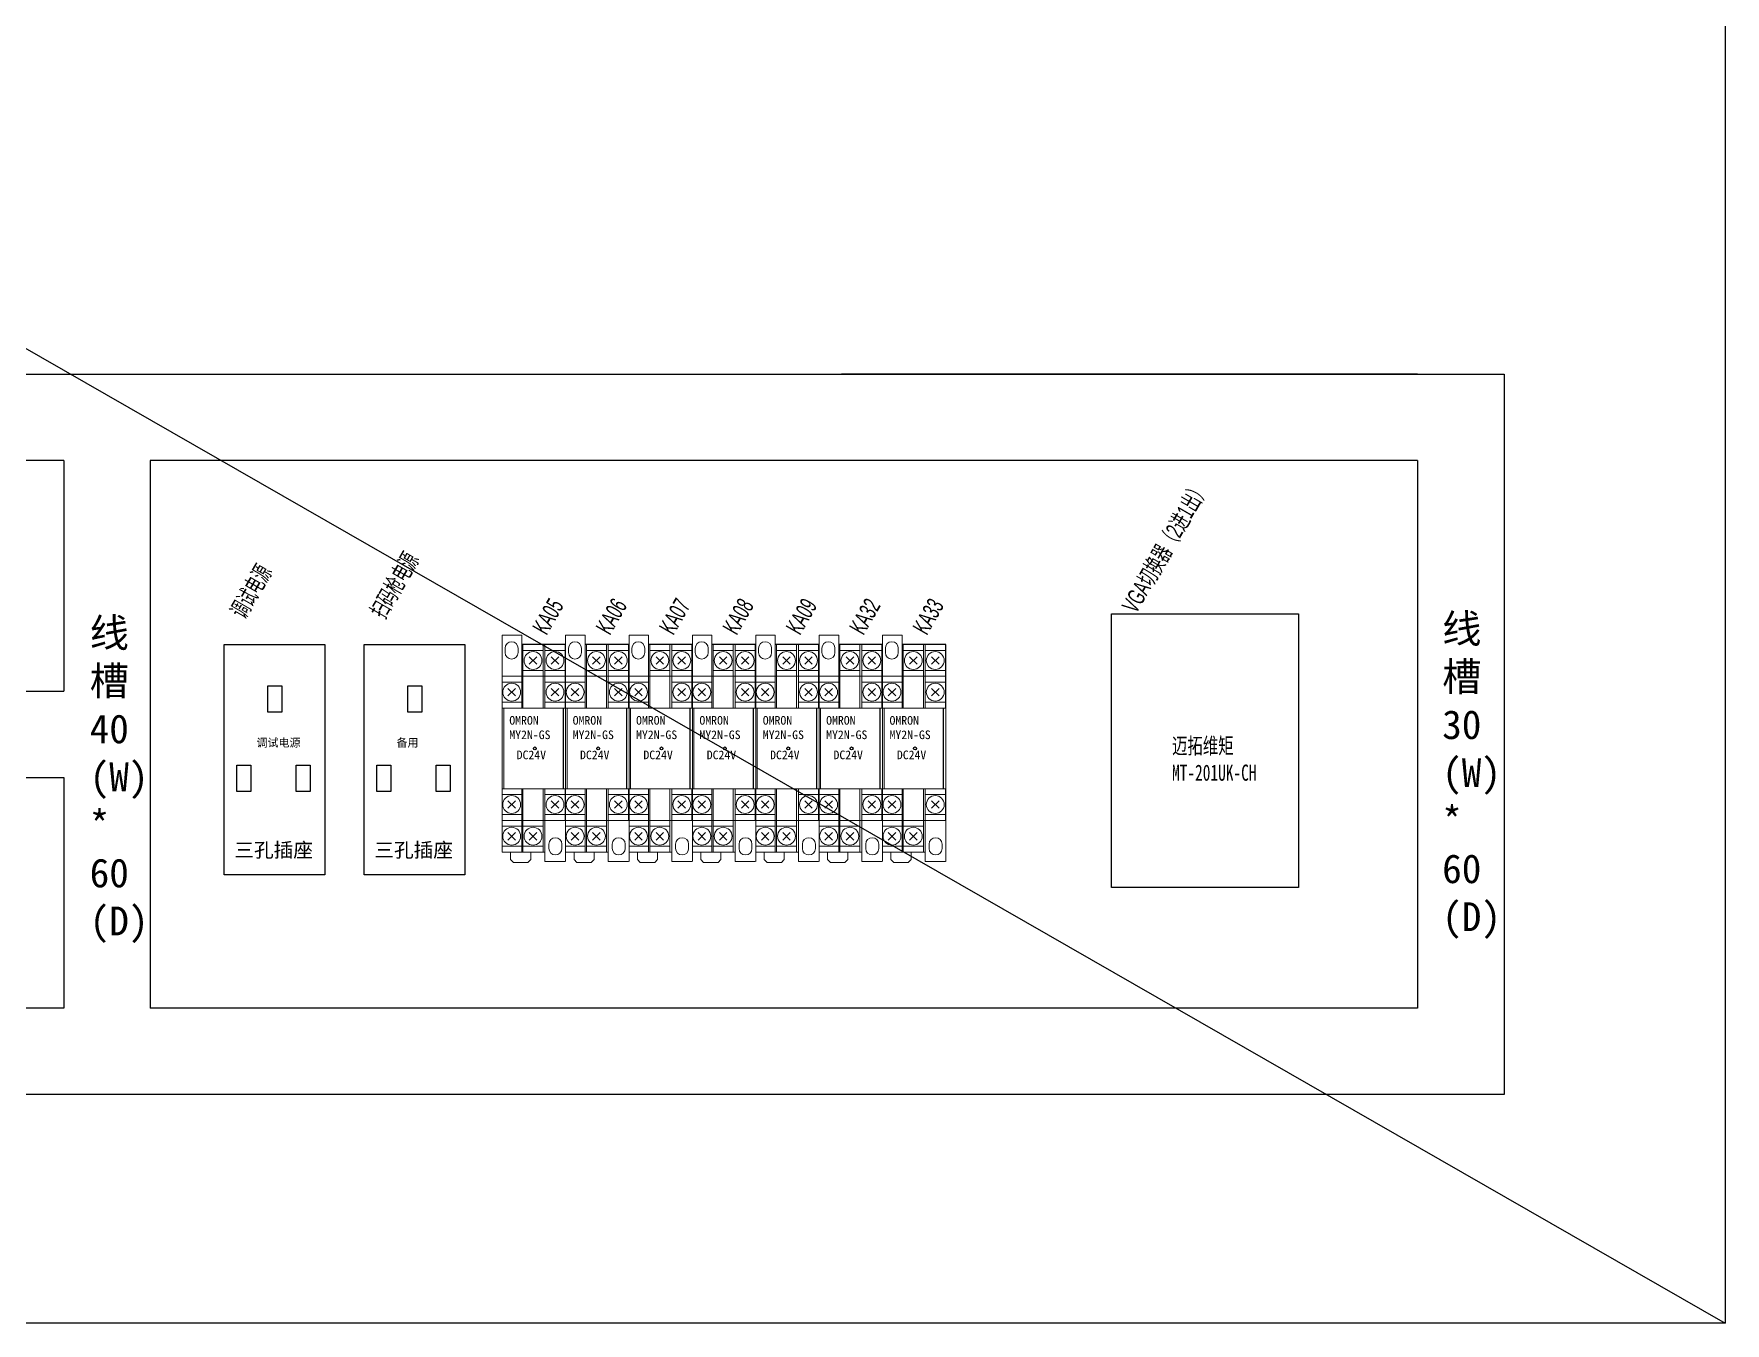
# Model space of a CAD drawing. Header units: millimetres. Extents: x 336 to 12810, y -1577 to 4105.
# Drawn here: x 7318 to 7906, y 3097 to 3545 of the extents above; entities that cross this region are included whole.
import ezdxf

# ---------------------------------------------------------------- set-up
doc = ezdxf.new("R2010")
doc.units = ezdxf.units.MM
doc.layers.add('MISC', color=2, linetype='Continuous')
doc.layers.add('Outline', color=7, linetype='Continuous')
doc.layers.add('Z_OM_OUTLINE', color=7, linetype='Continuous', lineweight=30)
doc.styles.get("Standard").update_dxf_attribs({"font": ''})
doc.styles.add('宋', font='', dxfattribs={"width": 0.7})
doc.styles.add('样式 0', font='')
doc.styles.add('样式 8', font='arial.ttf', dxfattribs={"width": 0.6, "height": 2.5})
doc.styles.get('Standard').set_extended_font_data('SimSun')
doc.styles.get('宋').set_extended_font_data('SimSun')
doc.styles.get('样式 0').set_extended_font_data('KaiTi_GB2312')

# ---------------------------------------------------------------- blocks, each defined once
blk = doc.blocks.new('三孔插座')
for points in [[(864.36, 854.56), (899.36, 854.56), (899.36, 774.56), (864.36, 774.56)], [(879.53, 840.14), (884.37, 840.14), (884.37, 831), (879.53, 831)], [(868.77, 812.63), (873.61, 812.63), (873.61, 803.48), (868.77, 803.48)], [(889.43, 812.63), (894.27, 812.63), (894.27, 803.48), (889.43, 803.48)]]:
    blk.add_lwpolyline(points, close=True)
at = {"insert": (867.92, 785.7), "char_height": 5, "width": 35, "attachment_point": 1}
blk.add_mtext('{\\fSimSun|b0|i0|c134|p2;三孔插座}', dxfattribs=at)
blk = doc.blocks.new('MY2NJ')
blk.add_line((24.97, 72), (9.75, 72))
at = {"color": 7, "linetype": 'Continuous'}
blk.add_line((24.18, 22), (24.18, 50), dxfattribs=at)
blk.add_circle((14.25, 36), 0.5, dxfattribs=at)
at = {"layer": 'Z_OM_OUTLINE', "lineweight": -2}
for p, q in [((2.97, 75.25), (9.75, 75.25)), ((2.97, 75.25), (2.97, 0)), ((3.96, 69.25), (3.96, 70.75)), ((8.46, 69.25), (8.46, 70.75)), ((9.75, 50), (9.75, 75.25)), ((10.15, 72), (10.15, 50)), ((17.15, 50), (17.15, 72)), ((17.78, 72), (17.78, 50)), ((24.78, 50), (24.78, 72)), ((24.97, -3.25), (24.97, 72)), ((17.15, 70), (10.15, 70)), ((12.34, 65.19), (14.96, 67.81)), ((14.96, 65.19), (12.34, 67.81)), ((24.78, 70), (17.78, 70)), ((22.59, 65.19), (19.97, 67.81)), ((19.97, 65.19), (22.59, 67.81)), ((2.97, 61), (24.97, 61)), ((9.75, 59), (2.97, 59)), ((10.15, 63), (17.15, 63)), ((17.78, 63), (24.78, 63)), ((24.78, 59), (17.78, 59)), ((7.56, 54.19), (4.94, 56.81)), ((4.94, 54.19), (7.56, 56.81)), ((22.59, 54.19), (19.97, 56.81)), ((19.97, 54.19), (22.59, 56.81)), ((2.97, 52), (9.75, 52)), ((2.97, 50), (9.75, 50)), ((3.5, 50), (3.5, 22)), ((25, 50), (3.5, 50)), ((10.15, 50), (17.15, 50)), ((17.78, 52), (24.78, 52)), ((17.78, 50), (24.78, 50)), ((9.75, 22), (2.97, 22)), ((9.75, 20), (2.97, 20)), ((25, 22), (3.5, 22)), ((7.56, 15.19), (4.94, 17.81)), ((4.94, 15.19), (7.56, 17.81)), ((9.75, 0), (9.75, 22)), ((17.15, 22), (10.15, 22)), ((10.15, 22), (10.15, 0)), ((17.15, 0), (17.15, 22)), ((24.78, 22), (17.78, 22)), ((17.78, 22), (17.78, -3.25)), ((24.78, 20), (17.78, 20)), ((22.59, 15.19), (19.97, 17.81)), ((19.97, 15.19), (22.59, 17.81)), ((24.78, 11), (24.78, 22)), ((2.97, 13), (9.75, 13)), ((17.78, 13), (24.78, 13)), ((24.97, 11), (2.97, 11)), ((9.75, 9), (2.97, 9)), ((7.56, 4.19), (4.94, 6.81)), ((4.94, 4.19), (7.56, 6.81)), ((17.15, 9), (10.15, 9)), ((14.96, 4.19), (12.34, 6.81)), ((12.34, 4.19), (14.96, 6.81)), ((2.97, 2), (9.75, 2)), ((2.97, 0), (17.78, 0)), ((5.87, -2.6), (5.87, 0)), ((10.15, 2), (17.15, 2)), ((12.88, 0), (12.88, -2.6)), ((19.15, 2.75), (19.15, 1.25)), ((23.65, 1.25), (23.65, 2.75)), ((6.87, -3.6), (5.87, -2.6)), ((11.88, -3.6), (6.87, -3.6)), ((12.88, -2.6), (11.88, -3.6)), ((24.78, -3.25), (17.78, -3.25))]:
    blk.add_line(p, q, dxfattribs=at)
for centre in [(13.65, 66.5), (21.28, 66.5), (6.25, 55.5), (21.28, 55.5), (6.25, 16.5), (21.28, 16.5), (6.25, 5.5), (13.65, 5.5)]:
    blk.add_circle(centre, 3.1, dxfattribs=at)
for centre, start, end in [((6.21, 70.75), 0, 180), ((6.21, 69.25), 180, 0), ((21.4, 2.75), 0, 180), ((21.4, 1.25), 180, 0)]:
    blk.add_arc(centre, 2.25, start, end, dxfattribs=at)
at = {"layer": 'Outline', "color": 0, "linetype": 'ByBlock', "ltscale": 8, "char_height": 3, "attachment_point": 1}
for s, insert in [('{\\C3;OMRON\\PMY2N-GS}', (5.41, 47.21)), ('{\\C3;DC24V}', (7.96, 35.23))]:
    blk.add_mtext(s, dxfattribs=dict(at, insert=insert))

msp = doc.modelspace()

# ---------------------------------------------------------------- linework, layer by layer
at = {"color": 2}
msp.add_line((6148.29, 4104.721), (7905.608, 3097.062), dxfattribs=at)
for p, q in [((7798.84, 3426.431), (7598.84, 3426.431)), ((7328.84, 3396.431), (6258.84, 3396.431)), ((7328.84, 3396.431), (7328.84, 3316.431)), ((7358.84, 3396.431), (7358.84, 3206.431)), ((7798.84, 3396.431), (7358.84, 3396.431)), ((7798.84, 3396.431), (7648.84, 3396.431)), ((7798.84, 3396.431), (7798.84, 3206.431)), ((7798.84, 3396.431), (7798.84, 3226.431)), ((6258.84, 3316.431), (7328.84, 3316.431)), ((6258.84, 3286.431), (7328.84, 3286.431)), ((7328.84, 3286.431), (7328.84, 3206.431)), ((7328.84, 3206.431), (6258.84, 3206.431)), ((7798.84, 3206.431), (7358.84, 3206.431))]:
    msp.add_line(p, q)
at = {"color": 1}
msp.add_lwpolyline([(6148.29, 4104.721), (7905.608, 4104.721), (7905.608, 3097.062), (6148.29, 3097.062)], close=True, dxfattribs=at)
for points in [[(6228.84, 3426.431), (7828.84, 3426.431), (7828.84, 3176.431), (6228.84, 3176.431)], [(7692.523, 3343.312), (7757.523, 3343.312), (7757.523, 3248.312), (7692.523, 3248.312)]]:
    msp.add_lwpolyline(points, close=True)

# ---------------------------------------------------------------- block references
at = {"color": 3, "lineweight": 0}
for p in [(7478.1, 3260.567), (7500.1, 3260.567), (7522.1, 3260.567), (7544.1, 3260.566), (7566.1, 3260.566), (7588.1, 3260.566), (7610.1, 3260.566)]:
    msp.add_blockref('MY2NJ', p, dxfattribs=at)
for p in [(6520.142, 2478.081), (6568.744, 2478.081)]:
    msp.add_blockref('三孔插座', p)

# ---------------------------------------------------------------- texts
at = {"lineweight": 0, "style": '样式 8', "width": 0.6}
for s, p in [('VGA切换器（2进1出）', (7701.122, 3343.035)), ('扫码枪电源', (7440.093, 3341.095)), ('调试电源', (7391.491, 3341.095)), ('KA05', (7496.449, 3335.541)), ('KA06', (7518.449, 3335.54)), ('KA07', (7540.449, 3335.54)), ('KA08', (7562.449, 3335.54)), ('KA09', (7584.449, 3335.54)), ('KA32', (7606.449, 3335.54)), ('KA33', (7628.449, 3335.54))]:
    msp.add_text(s, height=6, rotation=60, dxfattribs=at).set_placement(p)
at = {"lineweight": 0, "char_height": 10, "width": 13.79767, "attachment_point": 1}
for s, insert in [('线槽40\\P(W)\\P*\\P60\\P(D)', (7337.832, 3341.678)), ('线槽30\\P(W)\\P*\\P60\\P(D)', (7807.364, 3343.141))]:
    msp.add_mtext(s, dxfattribs=dict(at, insert=insert))
at = {"lineweight": 0, "insert": (7713.572, 3300.269), "char_height": 5.6, "width": 37.18515, "attachment_point": 1, "style": '宋'}
msp.add_mtext('迈拓维矩\\PMT-201UK-CH ', dxfattribs=at)
at = {"layer": 'MISC', "color": 0, "char_height": 2.8, "width": 16.56425, "attachment_point": 1, "style": '样式 0'}
for s, insert in [('调试电源', (7395.747, 3299.923)), ('备用', (7444.349, 3299.923))]:
    msp.add_mtext(s, dxfattribs=dict(at, insert=insert))

doc.saveas('drawing.dxf')
